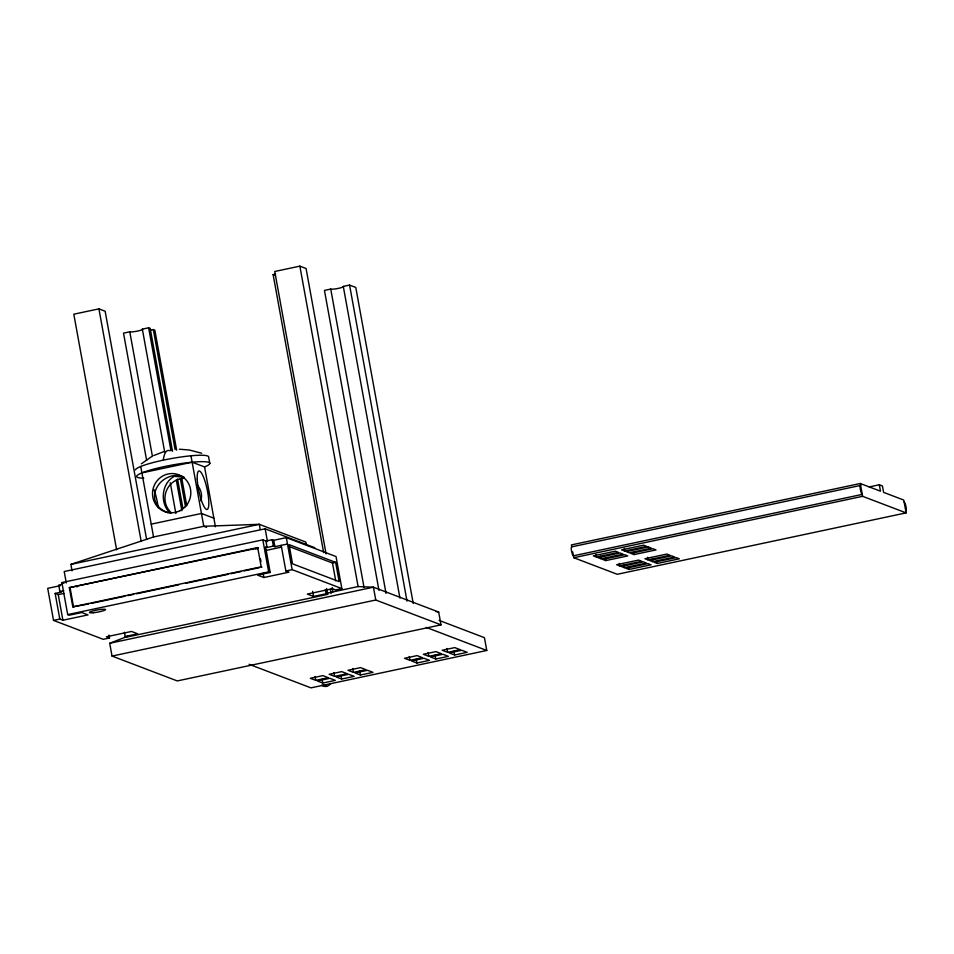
<?xml version="1.0" encoding="UTF-8"?>
<svg xmlns="http://www.w3.org/2000/svg" width="954" height="954" viewBox="0 0 954 954"><rect width="100%" height="100%" fill="white"/><g stroke="black" fill="none" stroke-linecap="round" stroke-linejoin="round"><path stroke-width="1.43" d="M200.734 500.79C202.725 495.472 200.936 489.283 197.287 485.097M141.359 463.847L151.686 456.561M153.713 455.559L163.683 451.695M327.162 593.149L358.096 586.567L373.443 587.199L438.685 612.051L441.01 624.858L177.277 680.929L112.035 656.078L109.698 643.27L129.41 635.638M72.039 570.778L70.882 564.374L153.546 536.971L203.774 526.286L259.261 524.318L305.864 542.075L306.329 544.627M146.618 539.475L105.143 311.231L98.918 308.869L73.804 314.2L116.615 549.766M364.046 587.473L306.079 268.515L299.866 266.142L274.752 271.485L326.065 553.869M323.644 552.593L273.13 274.597L275.634 274.06M172.519 451.29L150.183 328.391L148.633 327.794L142.349 329.13A6.571 0.882 -10.3 0 1 137.626 331.05A6.571 0.882 -10.3 0 1 129.792 331.801L123.519 333.137L146.642 460.424M413.225 603.477L355.782 287.44L349.569 285.079L343.297 286.415A6.571 0.882 -10.3 0 1 338.563 288.335A6.571 0.882 -10.3 0 1 330.74 289.086L324.455 290.421L378.965 590.359M141.896 472.886L192.136 462.201L204.561 466.935L215.425 526.751M151.221 524.151L201.449 513.467L213.875 518.201M70.882 564.374L259.261 524.318L260.192 529.446M314.856 547.739L265.152 528.802L64.204 571.518L66.279 582.918M60.257 585.673L47.7 588.344L53.519 620.386L59.804 619.051L62.904 620.231L88.03 614.889L81.817 612.528L69.26 615.199L67.698 614.603L61.879 582.56L262.815 539.845L265.927 541.025L272.2 539.69L273.762 540.286L286.319 537.615L336.023 556.552L341.854 588.594L335.569 589.918L332.469 588.737L307.343 594.08L313.556 596.441L326.113 593.782L327.675 594.366L326.614 588.546M62.475 584.277L58.707 585.076L59.875 591.492L61.426 592.076L55.141 593.412L59.804 619.051M88.591 603.965L72.814 606.863L69.32 587.64L257.699 547.584L261.193 566.819L261.98 567.105M69.32 587.64L258.486 547.882M255.493 548.979L257.997 548.443M59.875 591.492L63.632 590.693M281.203 545.354L285.866 570.993L288.967 572.173L263.853 577.516L257.64 575.155L270.197 572.483L265.534 546.845L267.096 547.441L273.369 546.105L274.919 546.69L287.488 544.03M55.141 593.412L58.254 594.604L63.835 593.412M266.166 550.398L281.513 547.131M72.814 606.863L261.193 566.819M91.501 603.357L124.914 596.25M127.824 595.63L133.632 594.39M136.541 593.782L178.684 584.814M185.947 583.276L228.089 574.32M230.987 573.7L241.159 571.529M244.069 570.921L255.696 568.441M256.948 568.179L259.464 567.642M67.698 614.603L268.646 571.887L270.197 572.483M285.866 570.993L292.139 569.657L341.854 588.594M288.812 546.392L332.493 563.027L335.641 562.359L339.135 581.594L292.532 563.838L289.038 544.615L335.641 562.359M108.995 635.125L109.507 637.976L103.235 639.311L53.519 620.386M124.402 632.216L125.177 636.497L137.734 633.826L131.521 631.453L106.407 636.795L109.507 637.976M327.675 594.366L126.727 637.081L125.177 636.497M869.166 486.945L879.326 484.787L880.482 491.191L860.293 483.499L571.434 544.901L571.792 546.833A4.603 0.99 78 0 0 571.518 550.899A4.603 0.99 78 0 0 573.414 555.8L862.273 494.399A4.603 0.99 78 0 1 860.365 489.497A4.603 0.99 78 0 1 860.639 485.419L571.792 546.833M109.698 643.27L373.443 587.199L375.769 600.018L441.01 624.858M572.722 551.961L573.771 557.72L862.619 496.318L906.121 512.882L903.784 500.063L883.595 492.371L882.426 485.968L879.326 484.787M112.035 656.078L375.769 600.018M596.453 557.053L618.43 552.378L615.33 551.197L593.352 555.86L596.453 557.053L595.988 554.489M624.715 551.042L646.693 546.368L643.58 545.187L621.603 549.862L624.715 551.042L624.25 548.478M601.115 558.817L623.093 554.155L619.993 552.962L598.015 557.637L601.115 558.817L600.65 556.254M605.778 560.594L627.756 555.92L624.643 554.739L602.666 559.414L605.778 560.594L605.313 558.03M634.028 554.584L656.006 549.921L652.906 548.729L630.928 553.403L634.028 554.584L633.563 552.032M619.754 565.925L641.732 561.25L638.631 560.07L616.654 564.732L619.754 565.925L619.289 563.361M648.016 559.915L669.994 555.24L666.882 554.059L644.904 558.734L648.016 559.915L647.551 557.351M624.417 567.69L646.395 563.027L643.294 561.834L621.304 566.509L624.417 567.69L623.952 565.138M652.679 561.691L674.657 557.017L671.544 555.836L649.567 560.511L652.679 561.691L652.214 559.127M629.08 569.466L651.057 564.804L647.945 563.611L625.967 568.286L629.08 569.466L628.614 566.903M657.33 563.468L679.308 558.794L676.207 557.613L654.229 562.276L657.33 563.468L656.865 560.904M906.121 512.882L617.262 574.284L573.771 557.72M315.762 680.369L328.319 677.71L322.881 675.635L310.324 678.306L315.762 680.369L315.07 676.529M334.604 676.374L347.161 673.703L341.723 671.628L329.166 674.299L334.604 676.374L333.9 672.522M353.445 672.367L366.002 669.696L360.564 667.621L348.007 670.292L353.445 672.367L352.741 668.515M409.958 660.347L422.515 657.676L417.077 655.613L404.52 658.284L409.958 660.347L409.254 656.507M428.799 656.352L441.356 653.681L435.918 651.606L423.361 654.277L428.799 656.352L428.096 652.5M447.629 652.345L460.186 649.674L454.76 647.599L442.191 650.27L447.629 652.345L446.937 648.493M322.75 683.04L335.319 680.369L329.881 678.294L317.324 680.965L322.75 683.04L322.058 679.188M341.592 679.033L354.149 676.362L348.711 674.287L336.154 676.958L341.592 679.033L341.127 676.469M360.433 675.027L372.99 672.355L367.552 670.292L354.995 672.952L360.433 675.027L359.73 671.187M416.946 663.018L429.503 660.347L424.065 658.272L411.508 660.943L416.946 663.018L416.242 659.166M435.787 659.011L448.344 656.34L442.906 654.265L430.349 656.936L435.787 659.011L435.084 655.159M454.629 655.004L467.186 652.333L461.748 650.258L449.191 652.93L454.629 655.004L453.925 651.153M439.09 620.386L484.429 637.654L486.767 650.473L310.944 687.858L249.101 664.306M179.424 449.227L189.178 449.978L201.699 453.245M181.952 475.998C158.364 470.775 141.478 503.211 168.083 512.787M435.775 611.55L438.685 612.051M184.205 477.227L174.391 476.32C161.381 482.986 159.509 503.736 170.337 513.228M273.13 274.597L274.68 275.193M149.945 330.156A6.571 0.882 -10.3 0 0 153.296 329.571L154.846 330.156L176.645 450.133M206.541 527.335L203.774 526.286L190.967 455.797M252.202 549.218L252.977 549.516M426.307 627.446L486.767 650.473M76.38 586.603L77.155 586.889M61.879 582.56L63.954 583.347M323.501 685.187L326.602 686.367M860.293 483.499L862.619 496.318M349.569 285.079L407.012 601.115M343.297 286.415L399.929 598.063M330.74 289.086L386.036 593.412M299.866 266.142L358.096 586.567M332.493 563.027L335.736 580.879M332.183 587.521L332.982 591.909M330.299 589.167L331.098 593.555M325.338 589.5L326.113 593.782M312.626 591.325L313.556 596.441M286.319 537.615L292.139 569.657M273.762 540.286L274.919 546.69M272.2 539.69L273.369 546.105M265.152 528.802L267.478 541.622M265.927 541.025L267.096 547.441M262.815 539.845L268.646 571.887M260.478 558.877L260.979 561.62M263.077 573.247L263.853 577.516M209.82 463.477L208.652 457.073A37.182 4.985 -10.3 0 0 172.769 458.314A37.182 4.985 -10.3 0 0 135.48 469.928M181.701 477.93L186.757 505.739M153.296 329.571L175.095 449.549M180.413 478.813L185.47 506.61M177.575 479.087L182.894 508.351M148.633 327.794L170.969 450.693M176.287 479.957L181.868 510.688M142.349 329.13L164.684 452.029M170.277 482.76L175.858 513.479M129.792 331.801L152.39 456.167M140.739 466.47L153.546 536.971M98.918 308.869L141.204 541.502M70.095 587.926L73.589 607.161M58.254 594.604L62.904 620.231M143.78 478.169A37.182 4.985 -10.3 0 1 147.858 470.787A37.182 4.985 -10.3 0 1 196.059 461.879A37.182 4.985 -10.3 0 1 204.561 466.935M153.964 489.533A19.724 4.233 78 0 1 158.173 507.576M171.279 512.787A19.724 19.08 -69.2 0 1 166.258 491.155A19.724 19.08 -69.2 0 1 184.36 478.276M163.277 460.15A59.16 12.688 78 0 1 169.74 450.682M904.13 501.983A4.603 0.99 78 0 1 906.038 506.884A4.603 0.99 78 0 1 905.763 510.962M325.087 684.614A6.571 6.356 -69.2 0 1 321.832 685.306M330.704 683.541A6.571 6.356 -69.2 0 1 321.82 685.437M648.243 546.964L626.265 551.627L629.378 552.819L651.355 548.145L648.243 546.964M197.228 479.051A19.724 4.233 78 0 0 206.505 509.424A19.724 4.233 78 0 0 205.289 482.128A19.724 4.233 78 0 0 197.228 479.051M179.924 510.712A19.724 19.08 -69.2 0 0 182.524 476.75A19.724 19.08 -69.2 0 0 152.568 492.073A19.724 19.08 -69.2 0 0 179.924 510.712M93.301 612.742A8.216 1.097 -10.3 0 0 105.56 609.618A8.216 1.097 -10.3 0 0 93.575 610.763A8.216 1.097 -10.3 0 0 93.301 612.742"/></g></svg>
